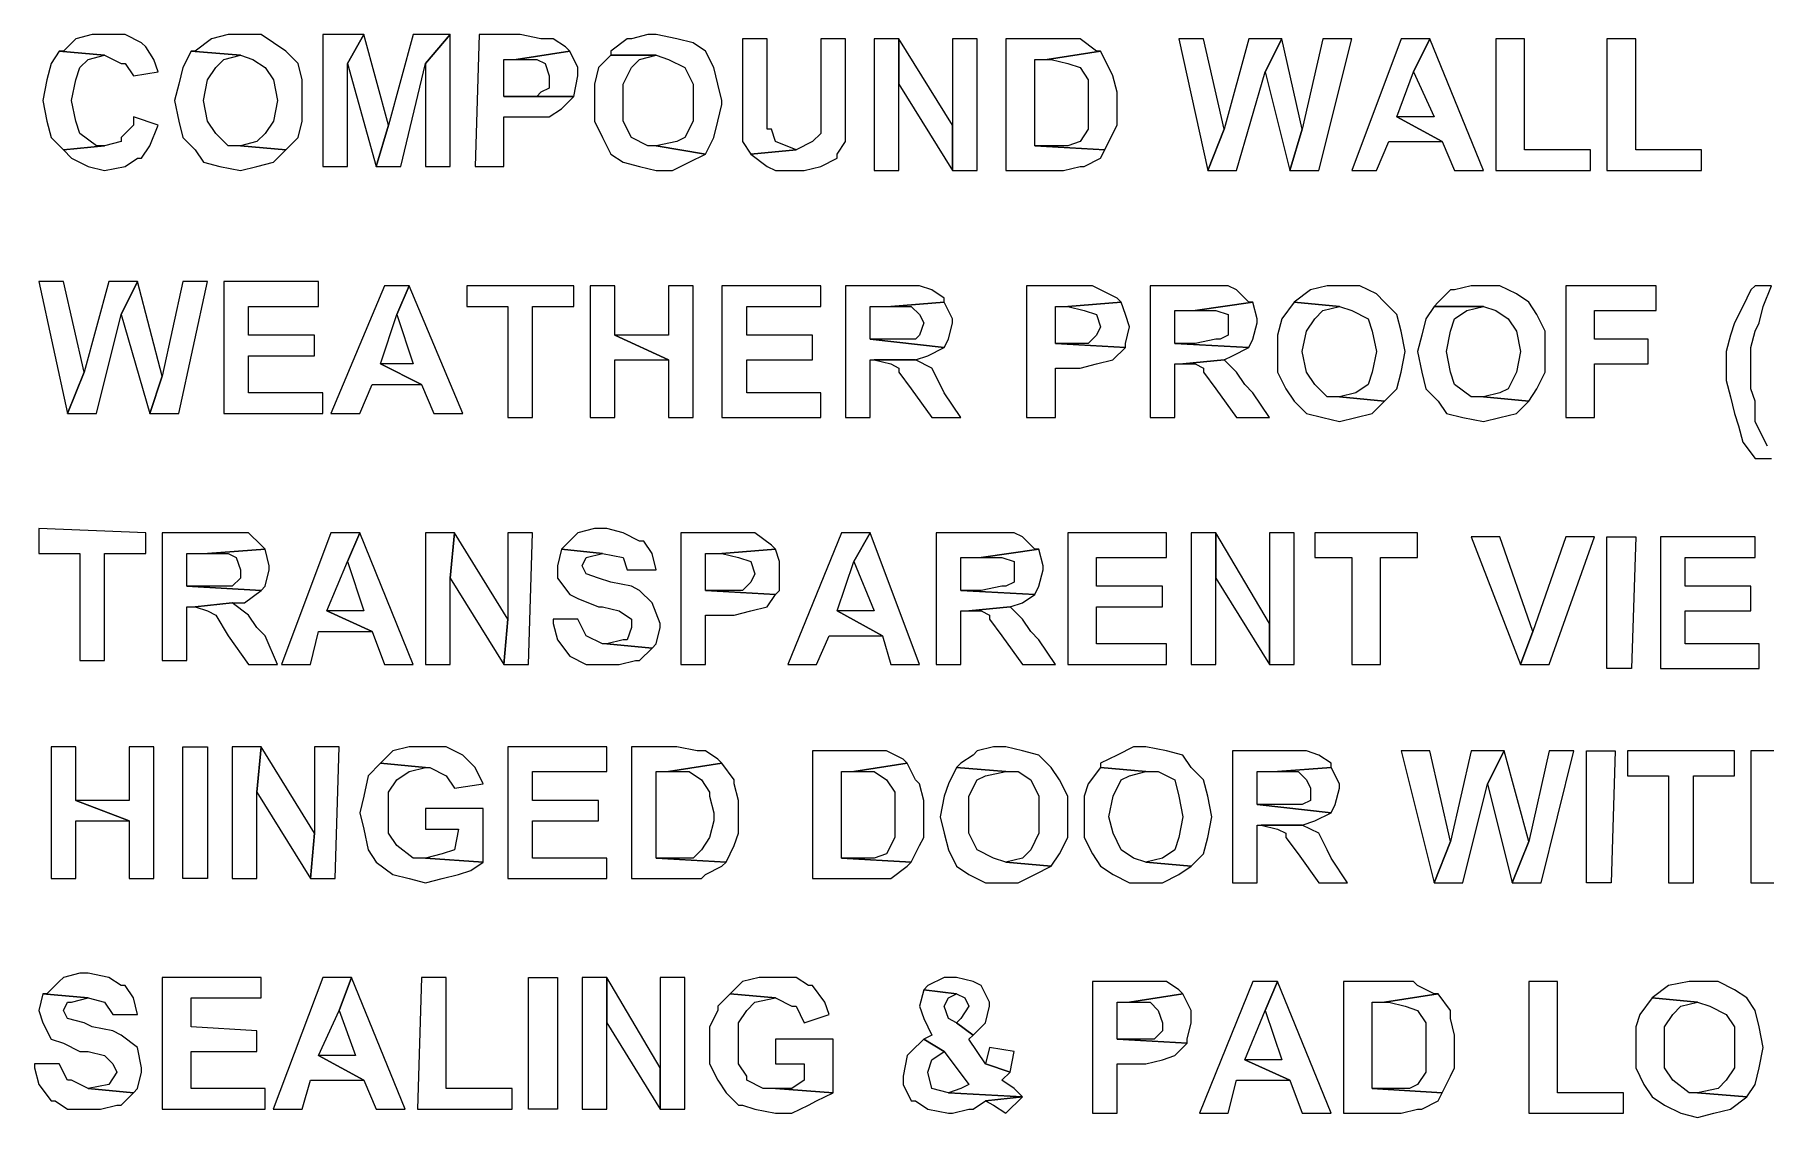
# Model space of a CAD drawing. Header units: inches. Extents: x 0.2 to 10.8, y 0.5 to 8.
# Drawn here: x 8.49 to 9.191, y 2.375 to 2.813 of the extents above; entities that cross this region are included whole.
import ezdxf

# ---------------------------------------------------------------- set-up
doc = ezdxf.new("R2010")
doc.units = ezdxf.units.IN
doc.header["$MEASUREMENT"] = 0
doc.layers.add('PDF_Geometry', color=7, linetype='Continuous')

msp = doc.modelspace()

# ---------------------------------------------------------------- linework, layer by layer
at = {"layer": 'PDF_Geometry', "lineweight": 13}
for points in [[(8.51833, 2.81333), (8.51333, 2.81333), (8.50667, 2.81167), (8.50167, 2.80667), (8.5, 2.80667), (8.51833, 2.805), (8.51833, 2.805), (8.525, 2.80167), (8.52667, 2.80167), (8.53, 2.79667), (8.54, 2.79833), (8.53833, 2.80333), (8.535, 2.80833), (8.53333, 2.81), (8.52667, 2.81333), (8.51833, 2.81333)], [(8.57333, 2.81333), (8.56833, 2.81333), (8.56167, 2.81167), (8.56167, 2.81167), (8.555, 2.80667), (8.55333, 2.80667), (8.57333, 2.805), (8.57833, 2.80333), (8.58333, 2.8), (8.58667, 2.795), (8.58833, 2.78667), (8.58833, 2.78667), (8.58667, 2.77833), (8.58333, 2.77333), (8.58, 2.77), (8.57333, 2.76833), (8.59167, 2.76667), (8.59667, 2.77167), (8.59833, 2.77833), (8.59833, 2.78667), (8.59833, 2.78667), (8.59833, 2.795), (8.59667, 2.80167), (8.59167, 2.80667), (8.58667, 2.81), (8.58167, 2.81333), (8.57333, 2.81333)], [(8.62333, 2.81333), (8.60667, 2.81333), (8.60667, 2.76), (8.61667, 2.76), (8.61667, 2.80167), (8.62333, 2.81333)], [(8.62333, 2.81333), (8.61667, 2.80167), (8.62833, 2.76), (8.63333, 2.77667), (8.62333, 2.81333)], [(8.65833, 2.81333), (8.64333, 2.81333), (8.63333, 2.77667), (8.62833, 2.76), (8.63833, 2.76), (8.64833, 2.80167), (8.65833, 2.81333)], [(8.65833, 2.81333), (8.64833, 2.80167), (8.64833, 2.76), (8.65833, 2.76), (8.65833, 2.81333)], [(8.68667, 2.81333), (8.67, 2.81333), (8.66833, 2.76), (8.68, 2.76), (8.68, 2.78), (8.68667, 2.78), (8.69166, 2.78), (8.69833, 2.78), (8.70333, 2.78333), (8.70833, 2.78833), (8.68, 2.78833), (8.68, 2.80333), (8.685, 2.80333), (8.70667, 2.80667), (8.705, 2.80833), (8.7, 2.81167), (8.695, 2.81167), (8.68667, 2.81333)], [(8.74167, 2.81333), (8.73833, 2.81333), (8.73167, 2.81167), (8.73, 2.81167), (8.72333, 2.80667), (8.72333, 2.805), (8.74167, 2.805), (8.74667, 2.80333), (8.75333, 2.8), (8.75667, 2.79333), (8.75667, 2.78667), (8.75667, 2.785), (8.75667, 2.77833), (8.75333, 2.77167), (8.75, 2.77), (8.74167, 2.76833), (8.76167, 2.765), (8.765, 2.77167), (8.76667, 2.77833), (8.76833, 2.785), (8.76833, 2.78667), (8.76667, 2.79333), (8.765, 2.8), (8.76167, 2.80667), (8.75667, 2.81), (8.75, 2.81167), (8.74167, 2.81333)], [(8.78667, 2.81167), (8.77667, 2.81167), (8.77667, 2.78333), (8.77667, 2.77667), (8.77667, 2.77), (8.78, 2.765), (8.79833, 2.76667), (8.79833, 2.76667), (8.79, 2.77), (8.78833, 2.775), (8.78667, 2.775), (8.78667, 2.78333), (8.78667, 2.81167)], [(8.81833, 2.81167), (8.80833, 2.81167), (8.80833, 2.78333), (8.80833, 2.78), (8.80833, 2.77333), (8.805, 2.77), (8.79833, 2.76667), (8.78, 2.765), (8.78, 2.765), (8.78666, 2.76), (8.79, 2.75833), (8.79833, 2.75833), (8.80166, 2.75833), (8.80833, 2.76), (8.80833, 2.76), (8.815, 2.76333), (8.815, 2.765), (8.81833, 2.77), (8.81833, 2.775), (8.81833, 2.785), (8.81833, 2.81167)], [(8.84, 2.81167), (8.83, 2.81167), (8.83, 2.75833), (8.84, 2.75833), (8.84, 2.79333), (8.84, 2.81167)], [(8.84, 2.81167), (8.84, 2.79333), (8.86166, 2.75833), (8.86166, 2.77667), (8.84, 2.81167)], [(8.87167, 2.81167), (8.86167, 2.81167), (8.86167, 2.77667), (8.86167, 2.75833), (8.87167, 2.75833), (8.87167, 2.81167)], [(8.90333, 2.81167), (8.88333, 2.81167), (8.88333, 2.75833), (8.90333, 2.75833), (8.90666, 2.75833), (8.91333, 2.76), (8.915, 2.76), (8.92166, 2.76333), (8.92333, 2.76667), (8.895, 2.76833), (8.895, 2.80333), (8.9, 2.80333), (8.92166, 2.80667), (8.92, 2.80667), (8.91333, 2.81167), (8.91166, 2.81167), (8.90333, 2.81167)], [(8.96333, 2.81167), (8.95333, 2.81167), (8.965, 2.75833), (8.97166, 2.775), (8.96333, 2.81167)], [(8.995, 2.81167), (8.98166, 2.81167), (8.97167, 2.775), (8.965, 2.75833), (8.97667, 2.75833), (8.98833, 2.79833), (8.995, 2.81167)], [(8.995, 2.81167), (8.98833, 2.79833), (8.99833, 2.75833), (9.00333, 2.775), (8.995, 2.81167)], [(9.02333, 2.81167), (9.01166, 2.81167), (9.00333, 2.775), (8.99833, 2.75833), (9.01, 2.75833), (9.02333, 2.81167)], [(9.055, 2.81167), (9.04333, 2.81167), (9.02333, 2.75833), (9.03333, 2.75833), (9.03833, 2.77), (9.06, 2.77), (9.04166, 2.78), (9.04833, 2.79833), (9.055, 2.81167)], [(9.055, 2.81167), (9.04833, 2.79833), (9.05667, 2.78), (9.04166, 2.78), (9.06, 2.77), (9.065, 2.75833), (9.07667, 2.75833), (9.055, 2.81167)], [(9.09333, 2.81167), (9.08167, 2.81167), (9.08167, 2.75833), (9.12, 2.75833), (9.12, 2.76667), (9.09333, 2.76667), (9.09333, 2.81167)], [(9.13833, 2.81167), (9.12666, 2.81167), (9.12666, 2.75833), (9.165, 2.75833), (9.165, 2.76667), (9.13833, 2.76667), (9.13833, 2.81167)], [(8.5, 2.80667), (8.49667, 2.80167), (8.495, 2.795), (8.49333, 2.78667), (8.495, 2.77833), (8.49667, 2.77167), (8.50167, 2.76667), (8.51833, 2.76833), (8.515, 2.76833), (8.50833, 2.77333), (8.50833, 2.77333), (8.50667, 2.77833), (8.505, 2.78667), (8.50667, 2.795), (8.50833, 2.8), (8.51167, 2.80333), (8.51833, 2.805), (8.5, 2.80667)], [(8.55333, 2.80667), (8.55, 2.8), (8.54833, 2.79333), (8.54667, 2.78667), (8.54833, 2.77833), (8.55, 2.77167), (8.555, 2.76667), (8.55833, 2.76167), (8.565, 2.76), (8.57333, 2.75833), (8.58, 2.76), (8.58667, 2.76167), (8.59167, 2.76667), (8.59167, 2.76667), (8.57333, 2.76833), (8.56833, 2.76833), (8.56333, 2.77333), (8.56333, 2.77333), (8.56, 2.77833), (8.55833, 2.78667), (8.55833, 2.78667), (8.56, 2.795), (8.56333, 2.8), (8.56667, 2.80333), (8.57333, 2.805), (8.55333, 2.80667)], [(8.70667, 2.80667), (8.685, 2.80333), (8.685, 2.80333), (8.69333, 2.80333), (8.69667, 2.80167), (8.69833, 2.79667), (8.69833, 2.79167), (8.695, 2.79), (8.69333, 2.78833), (8.685, 2.78833), (8.68, 2.78833), (8.70833, 2.78833), (8.70833, 2.78833), (8.71, 2.79667), (8.71, 2.8), (8.70667, 2.80667)], [(8.72333, 2.805), (8.71833, 2.8), (8.71667, 2.79333), (8.71667, 2.785), (8.71667, 2.77833), (8.72, 2.77167), (8.72333, 2.765), (8.72833, 2.76167), (8.735, 2.76), (8.74167, 2.75833), (8.74833, 2.75833), (8.755, 2.76167), (8.76167, 2.765), (8.76167, 2.765), (8.74167, 2.76833), (8.73833, 2.76833), (8.73166, 2.77167), (8.73166, 2.77167), (8.72833, 2.77833), (8.72833, 2.78667), (8.72833, 2.78667), (8.72833, 2.79333), (8.73166, 2.8), (8.735, 2.80333), (8.74167, 2.805), (8.72333, 2.805)], [(8.92166, 2.80667), (8.9, 2.80333), (8.90166, 2.80333), (8.90833, 2.80167), (8.91333, 2.8), (8.91666, 2.795), (8.91666, 2.79333), (8.91666, 2.785), (8.91666, 2.78167), (8.91666, 2.775), (8.91333, 2.77), (8.90833, 2.76833), (8.90166, 2.76833), (8.895, 2.76833), (8.92333, 2.76667), (8.92666, 2.77333), (8.92833, 2.77667), (8.92833, 2.785), (8.92833, 2.79), (8.92666, 2.79667), (8.925, 2.8), (8.92166, 2.80667)], [(8.53, 2.78), (8.53, 2.77667), (8.525, 2.77167), (8.525, 2.77), (8.51833, 2.76833), (8.50167, 2.76667), (8.505, 2.76333), (8.51167, 2.76), (8.51833, 2.75833), (8.51833, 2.75833), (8.52667, 2.76), (8.53167, 2.76333), (8.53333, 2.76333), (8.53667, 2.76833), (8.54, 2.77667), (8.53, 2.78)], [(8.50167, 2.71333), (8.49167, 2.71333), (8.50333, 2.66), (8.51, 2.67667), (8.50167, 2.71333)], [(8.53167, 2.71333), (8.52, 2.71333), (8.51, 2.67667), (8.50333, 2.66), (8.515, 2.66), (8.525, 2.7), (8.53167, 2.71333)], [(8.53167, 2.71333), (8.525, 2.7), (8.53667, 2.66), (8.54167, 2.675), (8.53167, 2.71333)], [(8.56, 2.71333), (8.55, 2.71333), (8.54167, 2.675), (8.53667, 2.66), (8.54833, 2.66), (8.56, 2.71333)], [(8.605, 2.71333), (8.56667, 2.71333), (8.56667, 2.66), (8.60667, 2.66), (8.60667, 2.66833), (8.57667, 2.66833), (8.57667, 2.68333), (8.60333, 2.68333), (8.60333, 2.69167), (8.57667, 2.69167), (8.57667, 2.70333), (8.605, 2.70333), (8.605, 2.71333)], [(8.64167, 2.71167), (8.63167, 2.71167), (8.61, 2.66), (8.62167, 2.66), (8.62666, 2.67167), (8.64666, 2.67167), (8.63, 2.68), (8.63667, 2.7), (8.64167, 2.71167)], [(8.64167, 2.71167), (8.63667, 2.7), (8.64333, 2.68), (8.63, 2.68), (8.64666, 2.67167), (8.65166, 2.66), (8.66333, 2.66), (8.64167, 2.71167)], [(8.70833, 2.71167), (8.665, 2.71167), (8.665, 2.70333), (8.68167, 2.70333), (8.68167, 2.65833), (8.69166, 2.65833), (8.69166, 2.70333), (8.70833, 2.70333), (8.70833, 2.71167)], [(8.725, 2.71167), (8.715, 2.71167), (8.715, 2.65833), (8.725, 2.65833), (8.725, 2.68167), (8.74666, 2.68167), (8.725, 2.69167), (8.725, 2.71167)], [(8.75666, 2.71167), (8.74667, 2.71167), (8.74667, 2.69167), (8.725, 2.69167), (8.74667, 2.68167), (8.74667, 2.65833), (8.75666, 2.65833), (8.75666, 2.71167)], [(8.80833, 2.71167), (8.76833, 2.71167), (8.76833, 2.65833), (8.80833, 2.65833), (8.80833, 2.66833), (8.77833, 2.66833), (8.77833, 2.68167), (8.805, 2.68167), (8.805, 2.69167), (8.77833, 2.69167), (8.77833, 2.70333), (8.80833, 2.70333), (8.80833, 2.71167)], [(8.84, 2.71167), (8.81833, 2.71167), (8.81833, 2.65833), (8.82833, 2.65833), (8.82833, 2.68167), (8.83, 2.68167), (8.84666, 2.68167), (8.85166, 2.68333), (8.85833, 2.68667), (8.82833, 2.69), (8.82833, 2.70333), (8.83666, 2.70333), (8.85833, 2.705), (8.85833, 2.70667), (8.85333, 2.71), (8.84833, 2.71167), (8.84, 2.71167)], [(8.91, 2.71167), (8.89166, 2.71167), (8.89166, 2.65833), (8.90333, 2.65833), (8.90333, 2.67833), (8.91, 2.67833), (8.91333, 2.67833), (8.92, 2.68), (8.92666, 2.68167), (8.93166, 2.68667), (8.90333, 2.68833), (8.90333, 2.70333), (8.90833, 2.70333), (8.93, 2.705), (8.92833, 2.70667), (8.92166, 2.71), (8.91833, 2.71167), (8.91, 2.71167)], [(8.96333, 2.71167), (8.94166, 2.71167), (8.94166, 2.65833), (8.95166, 2.65833), (8.95166, 2.68), (8.955, 2.68), (8.97166, 2.68167), (8.975, 2.68333), (8.98166, 2.68667), (8.95166, 2.68833), (8.95166, 2.70167), (8.95999, 2.70167), (8.98333, 2.705), (8.98166, 2.705), (8.97666, 2.71), (8.97333, 2.71167), (8.96333, 2.71167)], [(9.01833, 2.71167), (9.01333, 2.71167), (9.00666, 2.71), (9.00666, 2.71), (8.99999, 2.705), (8.99999, 2.705), (9.01833, 2.70333), (9.02333, 2.70167), (9.03, 2.69833), (9.03166, 2.69333), (9.03333, 2.685), (9.03333, 2.685), (9.03166, 2.67667), (9.03, 2.67167), (9.02499, 2.66833), (9.01833, 2.66667), (9.03666, 2.665), (9.04166, 2.67), (9.04333, 2.67667), (9.04499, 2.685), (9.04499, 2.685), (9.04333, 2.69333), (9.04166, 2.7), (9.03666, 2.705), (9.03333, 2.70833), (9.02666, 2.71167), (9.01833, 2.71167)], [(9.07666, 2.71167), (9.07166, 2.71167), (9.06499, 2.71), (9.06333, 2.71), (9.05833, 2.705), (9.05666, 2.70333), (9.07666, 2.70333), (9.08166, 2.70167), (9.08666, 2.69833), (9.09, 2.69333), (9.09166, 2.685), (9.09166, 2.685), (9.09, 2.67667), (9.08666, 2.67), (9.08333, 2.66833), (9.07666, 2.66667), (9.095, 2.665), (9.09833, 2.67), (9.10166, 2.67667), (9.10166, 2.685), (9.10166, 2.685), (9.10166, 2.69333), (9.09833, 2.7), (9.095, 2.705), (9.09, 2.70833), (9.08333, 2.71167), (9.07666, 2.71167)], [(9.14666, 2.71167), (9.11, 2.71167), (9.11, 2.65833), (9.12166, 2.65833), (9.12166, 2.68), (9.14333, 2.68), (9.14333, 2.69), (9.12166, 2.69), (9.12166, 2.70167), (9.14666, 2.70167), (9.14666, 2.71167)], [(9.19333, 2.71167), (9.18666, 2.71167), (9.185, 2.71), (9.18166, 2.70333), (9.17833, 2.69667), (9.17666, 2.69167), (9.175, 2.685), (9.175, 2.67667), (9.175, 2.67333), (9.17666, 2.66667), (9.17833, 2.66), (9.18, 2.655), (9.18166, 2.64833), (9.18666, 2.64167), (9.19333, 2.64167)], [(9.19166, 2.64667), (9.18833, 2.65333), (9.18666, 2.65667), (9.18666, 2.665), (9.185, 2.67), (9.185, 2.67667), (9.185, 2.67833), (9.185, 2.68667), (9.18666, 2.69333), (9.18833, 2.69667), (9.19, 2.70333), (9.19333, 2.71167)], [(8.85833, 2.705), (8.83666, 2.70333), (8.83833, 2.70333), (8.845, 2.70333), (8.84833, 2.7), (8.85, 2.69667), (8.84833, 2.69167), (8.84666, 2.69), (8.845, 2.69), (8.83666, 2.69), (8.82833, 2.69), (8.85833, 2.68667), (8.86, 2.69), (8.86166, 2.69667), (8.86166, 2.69833), (8.85833, 2.705)], [(8.93, 2.705), (8.90833, 2.70333), (8.90833, 2.70333), (8.915, 2.70167), (8.92, 2.7), (8.92166, 2.695), (8.92, 2.69167), (8.91666, 2.68833), (8.91666, 2.68833), (8.90833, 2.68833), (8.90333, 2.68833), (8.93166, 2.68667), (8.93166, 2.68833), (8.93333, 2.695), (8.93166, 2.7), (8.93, 2.705)], [(8.98333, 2.705), (8.96, 2.70167), (8.96166, 2.70167), (8.96833, 2.70167), (8.97333, 2.7), (8.97333, 2.695), (8.97333, 2.69167), (8.97, 2.69), (8.96833, 2.69), (8.96, 2.68833), (8.95166, 2.68833), (8.98166, 2.68667), (8.98333, 2.69), (8.985, 2.69667), (8.985, 2.69833), (8.98333, 2.705)], [(8.99999, 2.705), (8.995, 2.69833), (8.99333, 2.69167), (8.99333, 2.685), (8.99333, 2.67667), (8.99666, 2.67), (8.99999, 2.665), (9.00499, 2.66), (9.01166, 2.65833), (9.01833, 2.65667), (9.02499, 2.65833), (9.03166, 2.66), (9.03666, 2.665), (9.03666, 2.665), (9.01833, 2.66667), (9.01333, 2.66667), (9.00833, 2.67167), (9.00833, 2.67167), (9.00499, 2.67667), (9.00333, 2.685), (9.00333, 2.685), (9.00499, 2.69333), (9.00833, 2.69833), (9.01166, 2.70167), (9.01833, 2.70333), (8.99999, 2.705)], [(9.05666, 2.70333), (9.05333, 2.69833), (9.05166, 2.69167), (9.05, 2.685), (9.05166, 2.67667), (9.05333, 2.67), (9.05833, 2.665), (9.06166, 2.66), (9.06833, 2.65833), (9.07666, 2.65667), (9.08333, 2.65833), (9.09, 2.66), (9.095, 2.665), (9.095, 2.665), (9.07666, 2.66667), (9.07166, 2.66667), (9.06499, 2.67167), (9.06499, 2.67167), (9.06333, 2.67667), (9.06166, 2.685), (9.06166, 2.685), (9.06333, 2.69333), (9.06499, 2.69833), (9.07, 2.70167), (9.07666, 2.70333), (9.05666, 2.70333)], [(8.84666, 2.68167), (8.83, 2.68167), (8.83666, 2.68), (8.84, 2.67833), (8.84, 2.67667), (8.845, 2.67), (8.85333, 2.65833), (8.865, 2.65833), (8.85833, 2.66833), (8.85666, 2.67167), (8.85333, 2.67833), (8.84666, 2.68167)], [(8.97166, 2.68167), (8.955, 2.68), (8.96, 2.68), (8.96333, 2.67833), (8.96333, 2.67667), (8.96833, 2.67), (8.97666, 2.65833), (8.99, 2.65833), (8.98333, 2.66833), (8.98, 2.67167), (8.97666, 2.67667), (8.97166, 2.68167)], [(8.535, 2.61167), (8.49167, 2.61333), (8.49167, 2.60333), (8.50833, 2.60333), (8.50833, 2.56), (8.51833, 2.56), (8.51833, 2.60333), (8.535, 2.60333), (8.535, 2.61167)], [(8.56333, 2.61167), (8.54167, 2.61167), (8.54167, 2.56), (8.55167, 2.56), (8.55167, 2.58167), (8.555, 2.58167), (8.57, 2.58333), (8.575, 2.58333), (8.58167, 2.58833), (8.55167, 2.59), (8.55167, 2.60333), (8.56, 2.60333), (8.58333, 2.605), (8.58167, 2.60667), (8.57667, 2.61167), (8.57333, 2.61167), (8.56333, 2.61167)], [(8.62167, 2.61167), (8.61, 2.61167), (8.59, 2.55833), (8.60167, 2.55833), (8.605, 2.57167), (8.62667, 2.57167), (8.60833, 2.58), (8.61667, 2.6), (8.62167, 2.61167)], [(8.62167, 2.61167), (8.61667, 2.6), (8.62333, 2.58), (8.60833, 2.58), (8.62667, 2.57167), (8.63167, 2.55833), (8.64333, 2.55833), (8.62167, 2.61167)], [(8.66, 2.61167), (8.64833, 2.61167), (8.64833, 2.55833), (8.65833, 2.55833), (8.65833, 2.59333), (8.66, 2.61167)], [(8.66, 2.61167), (8.65833, 2.59333), (8.68, 2.55833), (8.68167, 2.57667), (8.66, 2.61167)], [(8.69167, 2.61167), (8.68167, 2.61167), (8.68167, 2.57667), (8.68, 2.55833), (8.69, 2.55833), (8.69167, 2.61167)], [(8.72167, 2.61333), (8.71667, 2.61333), (8.71, 2.61167), (8.70833, 2.61), (8.70333, 2.605), (8.70333, 2.605), (8.72, 2.60333), (8.72833, 2.60167), (8.73, 2.59667), (8.74167, 2.59667), (8.74, 2.60333), (8.73667, 2.60833), (8.735, 2.60833), (8.72833, 2.61167), (8.72167, 2.61333)], [(8.76833, 2.61167), (8.75167, 2.61167), (8.75167, 2.55833), (8.76167, 2.55833), (8.76167, 2.57833), (8.77, 2.57833), (8.77333, 2.57833), (8.78, 2.58), (8.78667, 2.58167), (8.79, 2.58667), (8.76167, 2.58833), (8.76167, 2.60333), (8.76833, 2.60333), (8.79, 2.605), (8.78833, 2.60667), (8.78167, 2.61167), (8.77833, 2.61167), (8.76833, 2.61167)], [(8.82833, 2.61167), (8.81667, 2.61167), (8.795, 2.55833), (8.80667, 2.55833), (8.81167, 2.57), (8.83333, 2.57), (8.815, 2.58), (8.82167, 2.6), (8.82833, 2.61167)], [(8.82833, 2.61167), (8.82167, 2.6), (8.83, 2.58), (8.815, 2.58), (8.83333, 2.57), (8.83667, 2.55833), (8.84833, 2.55833), (8.82833, 2.61167)], [(8.87833, 2.61167), (8.855, 2.61167), (8.855, 2.55833), (8.865, 2.55833), (8.865, 2.58), (8.86833, 2.58), (8.885, 2.58167), (8.89, 2.58333), (8.895, 2.58667), (8.865, 2.58833), (8.865, 2.60167), (8.87333, 2.60167), (8.89667, 2.605), (8.895, 2.605), (8.89, 2.61), (8.88667, 2.61167), (8.87833, 2.61167)], [(8.94833, 2.61167), (8.90833, 2.61167), (8.90833, 2.55833), (8.94833, 2.55833), (8.94833, 2.56667), (8.92, 2.56667), (8.92, 2.58167), (8.94667, 2.58167), (8.94667, 2.59), (8.92, 2.59), (8.92, 2.60167), (8.94833, 2.60167), (8.94833, 2.61167)], [(8.96833, 2.61167), (8.95833, 2.61167), (8.95833, 2.55833), (8.96833, 2.55833), (8.96833, 2.59333), (8.96833, 2.61167)], [(8.96833, 2.61167), (8.96833, 2.59333), (8.99, 2.55833), (8.99, 2.575), (8.96833, 2.61167)], [(9, 2.61167), (8.99, 2.61167), (8.99, 2.575), (8.99, 2.55833), (9, 2.55833), (9, 2.61167)], [(9.05, 2.61167), (9.00833, 2.61167), (9.00833, 2.60167), (9.02333, 2.60167), (9.02333, 2.55833), (9.035, 2.55833), (9.035, 2.60167), (9.05, 2.60167), (9.05, 2.61167)], [(9.08333, 2.61), (9.07167, 2.61), (9.09167, 2.55833), (9.09667, 2.57167), (9.08333, 2.61)], [(9.12167, 2.61), (9.11, 2.61), (9.09667, 2.57167), (9.09167, 2.55833), (9.10333, 2.55833), (9.12167, 2.61)], [(9.12667, 2.55667), (9.12667, 2.61), (9.13833, 2.61), (9.13667, 2.55667), (9.12667, 2.55667)], [(9.18667, 2.61), (9.14833, 2.61), (9.14833, 2.55667), (9.18833, 2.55667), (9.18833, 2.56667), (9.15833, 2.56667), (9.15833, 2.58), (9.185, 2.58), (9.185, 2.59), (9.15833, 2.59), (9.15833, 2.60167), (9.18667, 2.60167), (9.18667, 2.61)], [(8.58333, 2.605), (8.56, 2.60333), (8.56167, 2.60333), (8.56833, 2.60333), (8.57167, 2.60167), (8.57333, 2.59667), (8.57333, 2.59333), (8.57, 2.59), (8.56833, 2.59), (8.56, 2.59), (8.55167, 2.59), (8.58167, 2.58833), (8.58333, 2.59), (8.585, 2.59667), (8.585, 2.59833), (8.58333, 2.605)], [(8.70333, 2.605), (8.70167, 2.59833), (8.70167, 2.59333), (8.70667, 2.58667), (8.71, 2.585), (8.71833, 2.58167), (8.72, 2.58167), (8.72667, 2.58), (8.73167, 2.57667), (8.73167, 2.57333), (8.73, 2.56833), (8.72833, 2.56833), (8.72167, 2.56667), (8.74, 2.565), (8.74167, 2.56667), (8.74333, 2.57333), (8.74333, 2.575), (8.74, 2.58333), (8.74, 2.58333), (8.735, 2.58833), (8.73167, 2.59), (8.72333, 2.59167), (8.71833, 2.59333), (8.71333, 2.595), (8.71167, 2.59833), (8.71333, 2.60167), (8.71333, 2.60167), (8.72, 2.60333), (8.70333, 2.605)], [(8.79, 2.605), (8.76833, 2.60333), (8.76833, 2.60333), (8.775, 2.60167), (8.78, 2.6), (8.78167, 2.595), (8.78, 2.59167), (8.77667, 2.58833), (8.77667, 2.58833), (8.76833, 2.58833), (8.76167, 2.58833), (8.79, 2.58667), (8.79167, 2.58833), (8.79167, 2.595), (8.79167, 2.6), (8.79, 2.605)], [(8.89667, 2.605), (8.87333, 2.60167), (8.875, 2.60167), (8.88167, 2.60167), (8.88667, 2.6), (8.88667, 2.595), (8.88667, 2.59167), (8.88333, 2.59), (8.88167, 2.59), (8.87333, 2.58833), (8.865, 2.58833), (8.895, 2.58667), (8.89667, 2.59), (8.89833, 2.59667), (8.89833, 2.59833), (8.89667, 2.605)], [(8.57, 2.58333), (8.555, 2.58167), (8.56, 2.58), (8.56333, 2.57833), (8.56333, 2.57833), (8.56833, 2.57), (8.57667, 2.55833), (8.58833, 2.55833), (8.58333, 2.57), (8.58, 2.57333), (8.57667, 2.57833), (8.57, 2.58333)], [(8.885, 2.58167), (8.86833, 2.58), (8.87333, 2.58), (8.87667, 2.57833), (8.87667, 2.57667), (8.88167, 2.57), (8.89, 2.55833), (8.90333, 2.55833), (8.89667, 2.56833), (8.89333, 2.57167), (8.89, 2.57667), (8.885, 2.58167)], [(8.71, 2.57667), (8.7, 2.57667), (8.7, 2.575), (8.70167, 2.56833), (8.70667, 2.56167), (8.70667, 2.56167), (8.71333, 2.55833), (8.72167, 2.55833), (8.72667, 2.55833), (8.73333, 2.56), (8.735, 2.56), (8.74, 2.565), (8.72167, 2.56667), (8.72, 2.56667), (8.71333, 2.57), (8.71333, 2.57), (8.71, 2.57667)], [(8.50667, 2.525), (8.49667, 2.525), (8.49667, 2.47167), (8.50667, 2.47167), (8.50667, 2.495), (8.52833, 2.495), (8.50667, 2.50333), (8.50667, 2.525)], [(8.53833, 2.525), (8.52833, 2.525), (8.52833, 2.50333), (8.50667, 2.50333), (8.52833, 2.495), (8.52833, 2.47167), (8.53833, 2.47167), (8.53833, 2.525)], [(8.55, 2.47167), (8.55, 2.525), (8.56, 2.525), (8.56, 2.47167), (8.55, 2.47167)], [(8.58167, 2.525), (8.57, 2.525), (8.57, 2.47167), (8.58, 2.47167), (8.58, 2.50667), (8.58167, 2.525)], [(8.58167, 2.525), (8.58, 2.50667), (8.60167, 2.47167), (8.60333, 2.49), (8.58167, 2.525)], [(8.61333, 2.525), (8.60333, 2.525), (8.60333, 2.49), (8.60167, 2.47167), (8.61167, 2.47167), (8.61333, 2.525)], [(8.64833, 2.525), (8.64167, 2.525), (8.635, 2.52333), (8.63, 2.51833), (8.64833, 2.51667), (8.65, 2.51667), (8.65666, 2.51333), (8.65666, 2.51333), (8.66, 2.50833), (8.67166, 2.51), (8.66833, 2.51667), (8.66333, 2.52167), (8.66333, 2.52167), (8.65666, 2.525), (8.64833, 2.525)], [(8.72167, 2.525), (8.68167, 2.525), (8.68167, 2.47167), (8.72167, 2.47167), (8.72167, 2.48), (8.69167, 2.48), (8.69167, 2.495), (8.71833, 2.495), (8.71833, 2.50333), (8.69167, 2.50333), (8.69167, 2.515), (8.72167, 2.515), (8.72167, 2.525)], [(8.75, 2.525), (8.73166, 2.525), (8.73166, 2.47167), (8.75166, 2.47167), (8.75333, 2.47167), (8.76, 2.47167), (8.76167, 2.47333), (8.76833, 2.47667), (8.77, 2.47833), (8.74167, 2.48), (8.74167, 2.515), (8.74667, 2.515), (8.76833, 2.51833), (8.76667, 2.52), (8.76167, 2.52333), (8.75833, 2.52333), (8.75, 2.525)], [(8.825, 2.52333), (8.805, 2.52333), (8.805, 2.47167), (8.825, 2.47167), (8.82833, 2.47167), (8.835, 2.47167), (8.83667, 2.47167), (8.84333, 2.47667), (8.845, 2.47833), (8.81667, 2.48), (8.81667, 2.515), (8.82167, 2.515), (8.84333, 2.51833), (8.84167, 2.52), (8.835, 2.52333), (8.83333, 2.52333), (8.825, 2.52333)], [(8.88333, 2.525), (8.87833, 2.525), (8.87167, 2.52333), (8.87, 2.52167), (8.865, 2.51833), (8.86333, 2.51667), (8.88333, 2.515), (8.88833, 2.515), (8.89333, 2.51167), (8.89667, 2.505), (8.89667, 2.49667), (8.89667, 2.49667), (8.89667, 2.49), (8.89333, 2.48333), (8.89, 2.48), (8.88333, 2.47833), (8.90167, 2.47667), (8.905, 2.48167), (8.90833, 2.48833), (8.90833, 2.49667), (8.90833, 2.49667), (8.90833, 2.505), (8.905, 2.51167), (8.90167, 2.51667), (8.89667, 2.52167), (8.89, 2.52333), (8.88333, 2.525)], [(8.94, 2.525), (8.935, 2.525), (8.92833, 2.52167), (8.92833, 2.52167), (8.92167, 2.51833), (8.92167, 2.51667), (8.94, 2.515), (8.945, 2.515), (8.95167, 2.51167), (8.95333, 2.505), (8.955, 2.49667), (8.955, 2.49667), (8.95333, 2.48833), (8.95167, 2.48333), (8.94667, 2.48), (8.94, 2.47833), (8.95833, 2.47667), (8.96333, 2.48167), (8.965, 2.48833), (8.96667, 2.49667), (8.96667, 2.49667), (8.965, 2.505), (8.96333, 2.51167), (8.95833, 2.51667), (8.955, 2.52167), (8.94833, 2.52333), (8.94, 2.525)], [(8.99667, 2.52333), (8.975, 2.52333), (8.975, 2.47), (8.985, 2.47), (8.985, 2.49333), (8.98667, 2.49333), (9.00333, 2.49333), (9.00833, 2.495), (9.015, 2.49833), (8.985, 2.50167), (8.985, 2.515), (8.99333, 2.515), (9.015, 2.51667), (9.015, 2.51833), (9.01, 2.52167), (9.005, 2.52333), (8.99667, 2.52333)], [(9.055, 2.52333), (9.04333, 2.52333), (9.05667, 2.47), (9.06333, 2.48667), (9.055, 2.52333)], [(9.085, 2.52333), (9.07166, 2.52333), (9.06333, 2.48667), (9.05667, 2.47), (9.06833, 2.47), (9.07833, 2.51), (9.085, 2.52333)], [(9.085, 2.52333), (9.07833, 2.51), (9.08833, 2.47), (9.095, 2.48667), (9.085, 2.52333)], [(9.11333, 2.52333), (9.10333, 2.52333), (9.095, 2.48667), (9.08833, 2.47), (9.1, 2.47), (9.11333, 2.52333)], [(9.11833, 2.47), (9.11833, 2.52333), (9.13, 2.52333), (9.12833, 2.47), (9.11833, 2.47)], [(9.17833, 2.52333), (9.135, 2.52333), (9.135, 2.51333), (9.15166, 2.51333), (9.15166, 2.47), (9.16166, 2.47), (9.16166, 2.51333), (9.17833, 2.51333), (9.17833, 2.52333)], [(9.195, 2.52333), (9.185, 2.52333), (9.185, 2.47), (9.195, 2.47), (9.195, 2.49333), (9.21666, 2.49333), (9.195, 2.50167), (9.195, 2.52333)], [(8.63, 2.51833), (8.625, 2.51333), (8.625, 2.51333), (8.62333, 2.505), (8.62167, 2.49833), (8.62333, 2.49167), (8.625, 2.48333), (8.62833, 2.47833), (8.635, 2.47333), (8.635, 2.47333), (8.64167, 2.47167), (8.64833, 2.47), (8.655, 2.47167), (8.66167, 2.47333), (8.66666, 2.475), (8.67166, 2.47833), (8.64833, 2.48), (8.64333, 2.48), (8.63666, 2.485), (8.63666, 2.485), (8.63333, 2.49), (8.63333, 2.49833), (8.63333, 2.50667), (8.63666, 2.51167), (8.64167, 2.515), (8.64833, 2.51667), (8.63, 2.51833)], [(8.76833, 2.51833), (8.74667, 2.515), (8.74833, 2.515), (8.755, 2.515), (8.76, 2.51167), (8.76333, 2.50667), (8.76333, 2.505), (8.765, 2.49833), (8.765, 2.495), (8.76333, 2.48833), (8.76, 2.48333), (8.75666, 2.48), (8.75, 2.48), (8.74167, 2.48), (8.77, 2.47833), (8.77333, 2.485), (8.775, 2.49), (8.775, 2.49667), (8.775, 2.50333), (8.77333, 2.51), (8.77333, 2.51167), (8.76833, 2.51833)], [(8.84333, 2.51833), (8.82167, 2.515), (8.82333, 2.515), (8.83, 2.515), (8.835, 2.51167), (8.83833, 2.50667), (8.83833, 2.505), (8.83833, 2.49667), (8.83833, 2.495), (8.83833, 2.48833), (8.835, 2.48167), (8.83, 2.48), (8.82333, 2.48), (8.81667, 2.48), (8.845, 2.47833), (8.84833, 2.485), (8.85, 2.48833), (8.85, 2.49667), (8.85, 2.50333), (8.84833, 2.51), (8.84667, 2.51167), (8.84333, 2.51833)], [(8.86333, 2.51667), (8.86, 2.51), (8.85833, 2.505), (8.85667, 2.49667), (8.85833, 2.49), (8.86, 2.48333), (8.86333, 2.47667), (8.86833, 2.47333), (8.875, 2.47), (8.88333, 2.47), (8.88833, 2.47), (8.895, 2.47333), (8.90167, 2.47667), (8.90167, 2.47667), (8.88333, 2.47833), (8.87833, 2.48), (8.87167, 2.48333), (8.87167, 2.48333), (8.86833, 2.49), (8.86833, 2.49667), (8.86833, 2.49667), (8.86833, 2.505), (8.87167, 2.51167), (8.875, 2.51333), (8.88333, 2.515), (8.86333, 2.51667)], [(8.92167, 2.51667), (8.91667, 2.51), (8.915, 2.505), (8.915, 2.49667), (8.915, 2.48833), (8.91833, 2.48167), (8.92167, 2.47667), (8.92667, 2.47333), (8.93333, 2.47), (8.94, 2.47), (8.94667, 2.47), (8.95333, 2.47333), (8.95833, 2.47667), (8.95833, 2.47667), (8.94, 2.47833), (8.935, 2.48), (8.93, 2.48333), (8.93, 2.48333), (8.92667, 2.49), (8.925, 2.49667), (8.925, 2.49667), (8.92667, 2.505), (8.93, 2.51167), (8.93333, 2.51333), (8.94, 2.515), (8.92167, 2.51667)], [(9.015, 2.51667), (8.99333, 2.515), (8.995, 2.515), (9.00166, 2.515), (9.005, 2.51167), (9.00667, 2.50833), (9.00667, 2.50333), (9.00333, 2.50167), (9.00166, 2.50167), (8.99333, 2.50167), (8.985, 2.50167), (9.015, 2.49833), (9.01667, 2.50167), (9.01833, 2.50833), (9.01833, 2.51), (9.015, 2.51667)], [(8.67166, 2.5), (8.64833, 2.5), (8.64833, 2.49167), (8.66167, 2.49167), (8.66, 2.48333), (8.655, 2.48167), (8.64833, 2.48), (8.67166, 2.47833), (8.67166, 2.5)], [(9.00333, 2.49333), (8.98667, 2.49333), (8.99333, 2.49167), (8.99667, 2.49), (8.99667, 2.48833), (9.00167, 2.48167), (9.01, 2.47), (9.02167, 2.47), (9.015, 2.48), (9.01333, 2.48333), (9.01, 2.49), (9.00333, 2.49333)], [(8.51167, 2.43333), (8.50833, 2.43333), (8.50167, 2.43167), (8.5, 2.43), (8.495, 2.425), (8.49333, 2.425), (8.51167, 2.42333), (8.51833, 2.42167), (8.52166, 2.41667), (8.53167, 2.41667), (8.53, 2.42333), (8.52667, 2.42833), (8.525, 2.42833), (8.52, 2.43167), (8.51167, 2.43333)], [(8.49333, 2.425), (8.49167, 2.41833), (8.49333, 2.41333), (8.49667, 2.40667), (8.50166, 2.405), (8.50833, 2.40167), (8.51167, 2.40167), (8.51833, 2.4), (8.52166, 2.39667), (8.52333, 2.39333), (8.52, 2.38833), (8.52, 2.38833), (8.51167, 2.38667), (8.53, 2.385), (8.53167, 2.38667), (8.53333, 2.39333), (8.53333, 2.395), (8.53167, 2.40333), (8.53167, 2.40333), (8.525, 2.40833), (8.52166, 2.41), (8.51333, 2.41167), (8.51, 2.41333), (8.50333, 2.415), (8.50166, 2.41833), (8.50333, 2.42167), (8.505, 2.42167), (8.51167, 2.42333), (8.49333, 2.425)], [(8.58167, 2.43167), (8.54167, 2.43167), (8.54167, 2.37833), (8.58333, 2.37833), (8.58333, 2.38667), (8.55333, 2.38667), (8.55333, 2.40167), (8.58, 2.40167), (8.58, 2.41), (8.55333, 2.41167), (8.55333, 2.42333), (8.58167, 2.42333), (8.58167, 2.43167)], [(8.61833, 2.43167), (8.60666, 2.43167), (8.58666, 2.37833), (8.59833, 2.37833), (8.60167, 2.39), (8.62333, 2.39), (8.605, 2.4), (8.61333, 2.41833), (8.61833, 2.43167)], [(8.61833, 2.43167), (8.61333, 2.41833), (8.62, 2.4), (8.605, 2.4), (8.62333, 2.39), (8.62833, 2.37833), (8.64, 2.37833), (8.61833, 2.43167)], [(8.65667, 2.43167), (8.64667, 2.43167), (8.645, 2.37833), (8.68333, 2.37833), (8.68333, 2.38667), (8.65667, 2.38667), (8.65667, 2.43167)], [(8.69, 2.37833), (8.69, 2.43167), (8.70167, 2.43167), (8.70167, 2.37833), (8.69, 2.37833)], [(8.72167, 2.43167), (8.71167, 2.43167), (8.71167, 2.37833), (8.72167, 2.37833), (8.72167, 2.41333), (8.72167, 2.43167)], [(8.72167, 2.43167), (8.72167, 2.41333), (8.74333, 2.37833), (8.74333, 2.395), (8.72167, 2.43167)], [(8.75333, 2.43167), (8.74333, 2.43167), (8.74333, 2.395), (8.74333, 2.37833), (8.75333, 2.37833), (8.75333, 2.43167)], [(8.77167, 2.425), (8.76667, 2.42), (8.76667, 2.41833), (8.76333, 2.41167), (8.76333, 2.405), (8.76333, 2.39667), (8.76667, 2.39), (8.77, 2.385), (8.775, 2.38), (8.77667, 2.38), (8.78167, 2.37833), (8.79, 2.37667), (8.79667, 2.37667), (8.80333, 2.38), (8.80667, 2.38167), (8.81333, 2.385), (8.79, 2.38667), (8.785, 2.38667), (8.77833, 2.39), (8.77833, 2.39167), (8.775, 2.39667), (8.775, 2.405), (8.775, 2.41333), (8.77833, 2.41833), (8.78167, 2.42167), (8.79, 2.42333), (8.77167, 2.425)], [(8.79, 2.43167), (8.78333, 2.43167), (8.77667, 2.43), (8.77167, 2.425), (8.79, 2.42333), (8.79, 2.42333), (8.79667, 2.42), (8.79833, 2.42), (8.80167, 2.41333), (8.81167, 2.41667), (8.81, 2.42167), (8.805, 2.42833), (8.80333, 2.42833), (8.79833, 2.43167), (8.79, 2.43167)], [(8.85, 2.42667), (8.84833, 2.42), (8.85, 2.415), (8.85333, 2.40833), (8.85, 2.40667), (8.85833, 2.40167), (8.86833, 2.38833), (8.865, 2.38667), (8.86, 2.385), (8.89, 2.38333), (8.88666, 2.38667), (8.88166, 2.39), (8.885, 2.39333), (8.885, 2.39333), (8.875, 2.39667), (8.86833, 2.40667), (8.87, 2.40833), (8.86333, 2.41333), (8.86, 2.415), (8.85833, 2.42), (8.86, 2.42333), (8.86333, 2.425), (8.85, 2.42667)], [(8.86333, 2.43167), (8.85833, 2.43167), (8.85166, 2.42833), (8.85, 2.42667), (8.86333, 2.425), (8.86666, 2.42333), (8.86833, 2.42), (8.865, 2.415), (8.86333, 2.41333), (8.87, 2.40833), (8.875, 2.41333), (8.87666, 2.42), (8.87666, 2.42167), (8.87333, 2.42833), (8.87, 2.43), (8.86333, 2.43167)], [(8.935, 2.43), (8.91833, 2.43), (8.91833, 2.37667), (8.92833, 2.37667), (8.92833, 2.39667), (8.935, 2.39667), (8.94, 2.39667), (8.94666, 2.39833), (8.95166, 2.4), (8.95666, 2.405), (8.92833, 2.40667), (8.92833, 2.42167), (8.93333, 2.42167), (8.955, 2.425), (8.95333, 2.42667), (8.94833, 2.43), (8.94333, 2.43), (8.935, 2.43)], [(8.955, 2.425), (8.93333, 2.42167), (8.93333, 2.42167), (8.94166, 2.42167), (8.945, 2.41833), (8.94666, 2.41333), (8.94666, 2.41), (8.94333, 2.40667), (8.94166, 2.40667), (8.935, 2.40667), (8.92833, 2.40667), (8.95666, 2.405), (8.95666, 2.40667), (8.95833, 2.41333), (8.95833, 2.41833), (8.955, 2.425)], [(8.99333, 2.43), (8.98333, 2.43), (8.96166, 2.37667), (8.97333, 2.37667), (8.97666, 2.39), (8.99833, 2.39), (8.98, 2.39833), (8.98833, 2.41833), (8.99333, 2.43)], [(8.99333, 2.43), (8.98833, 2.41833), (8.995, 2.39833), (8.98, 2.39833), (8.99833, 2.39), (9.00333, 2.37667), (9.015, 2.37667), (8.99333, 2.43)], [(9.04, 2.43), (9.02, 2.43), (9.02, 2.37667), (9.04, 2.37667), (9.04333, 2.37667), (9.05, 2.37833), (9.05166, 2.37833), (9.05833, 2.38167), (9.06, 2.385), (9.03166, 2.38667), (9.03166, 2.42167), (9.03666, 2.42167), (9.05833, 2.425), (9.05666, 2.425), (9.05, 2.42833), (9.04833, 2.43), (9.04, 2.43)], [(9.05833, 2.425), (9.03666, 2.42167), (9.03833, 2.42167), (9.045, 2.42), (9.05, 2.41833), (9.05333, 2.41333), (9.05333, 2.41167), (9.05333, 2.40333), (9.05333, 2.4), (9.05333, 2.39333), (9.05, 2.38833), (9.04666, 2.38667), (9.04, 2.38667), (9.03166, 2.38667), (9.06, 2.385), (9.06333, 2.39167), (9.065, 2.395), (9.065, 2.40333), (9.065, 2.40833), (9.06333, 2.415), (9.06333, 2.41833), (9.05833, 2.425)], [(9.10666, 2.43), (9.095, 2.43), (9.095, 2.37667), (9.13333, 2.37667), (9.13333, 2.385), (9.10666, 2.385), (9.10666, 2.43)], [(9.16333, 2.43), (9.16, 2.43), (9.15166, 2.42833), (9.15166, 2.42833), (9.145, 2.42333), (9.145, 2.42333), (9.16333, 2.42167), (9.16833, 2.42), (9.175, 2.41667), (9.17833, 2.41167), (9.17833, 2.40333), (9.17833, 2.40333), (9.17833, 2.395), (9.175, 2.39), (9.17166, 2.38667), (9.16333, 2.385), (9.18333, 2.38333), (9.18666, 2.38833), (9.18833, 2.395), (9.19, 2.40333), (9.19, 2.40333), (9.18833, 2.41167), (9.18666, 2.41833), (9.18333, 2.42333), (9.17833, 2.42667), (9.17166, 2.43), (9.16333, 2.43)], [(9.145, 2.42333), (9.14, 2.41667), (9.13833, 2.41167), (9.13833, 2.40333), (9.13833, 2.395), (9.14166, 2.38833), (9.145, 2.38333), (9.15, 2.38), (9.15666, 2.37667), (9.16333, 2.375), (9.17, 2.37667), (9.17666, 2.37833), (9.18333, 2.38333), (9.18333, 2.38333), (9.16333, 2.385), (9.16, 2.385), (9.15333, 2.39), (9.15333, 2.39), (9.15, 2.395), (9.15, 2.40333), (9.15, 2.40333), (9.15, 2.41167), (9.15333, 2.41667), (9.15666, 2.42), (9.16333, 2.42167), (9.145, 2.42333)], [(8.81333, 2.40667), (8.79, 2.40667), (8.79, 2.39667), (8.80167, 2.39667), (8.80167, 2.39), (8.79667, 2.38667), (8.79, 2.38667), (8.81333, 2.385), (8.81333, 2.40667)], [(8.85, 2.40667), (8.845, 2.40167), (8.84333, 2.4), (8.84166, 2.39167), (8.84166, 2.38833), (8.845, 2.38167), (8.84666, 2.38167), (8.85166, 2.37833), (8.86, 2.37667), (8.86166, 2.37667), (8.86833, 2.37833), (8.87, 2.37833), (8.875, 2.38167), (8.89, 2.38333), (8.86, 2.385), (8.85333, 2.38667), (8.85166, 2.39333), (8.85333, 2.39833), (8.85833, 2.40167), (8.85, 2.40667)], [(8.87666, 2.40333), (8.875, 2.39667), (8.885, 2.39333), (8.88666, 2.40167), (8.87666, 2.40333)], [(8.5, 2.39667), (8.49, 2.39667), (8.49, 2.395), (8.49167, 2.38833), (8.49667, 2.38167), (8.49833, 2.38167), (8.50333, 2.37833), (8.51167, 2.37833), (8.51667, 2.37833), (8.52333, 2.38), (8.525, 2.38), (8.53, 2.385), (8.51167, 2.38667), (8.51167, 2.38667), (8.505, 2.39), (8.50333, 2.39), (8.5, 2.39667)], [(8.89, 2.38333), (8.875, 2.38167), (8.87833, 2.38), (8.88333, 2.37667), (8.89, 2.38333)]]:
    msp.add_lwpolyline(points, dxfattribs=at)

doc.saveas('drawing.dxf')
